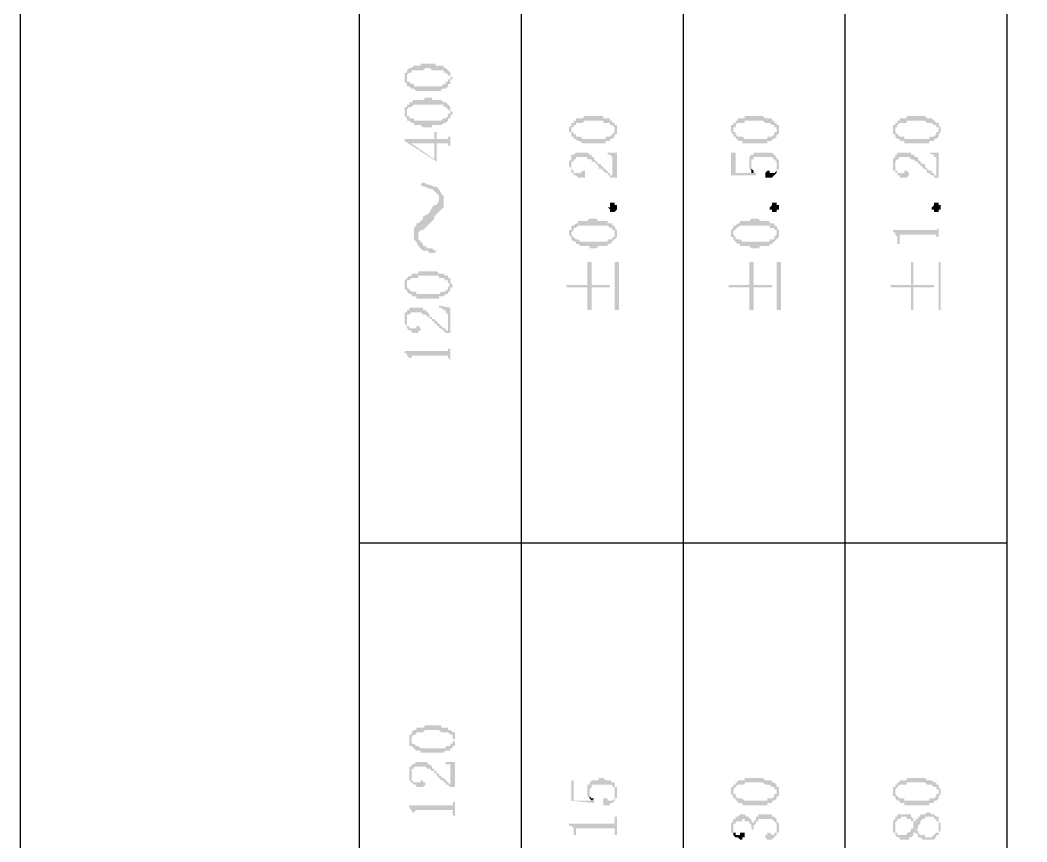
# Model space of a CAD drawing. Header units: millimetres. Extents: x 7018 to 13530, y 4187 to 5692.
# Drawn here: x 9826.37 to 9846.29, y 5038.12 to 5054.37 of the extents above; entities that cross this region are included whole.
import ezdxf

# ---------------------------------------------------------------- set-up
doc = ezdxf.new("R2010")
doc.units = ezdxf.units.MM

msp = doc.modelspace()

# ---------------------------------------------------------------- hatches: boundary and pattern name
at = {"transparency": 33554559}
for points in [[(9833.979, 5053.24), (9833.979, 5053.195), (9833.979, 5053.149), (9833.979, 5053.149), (9834.024, 5053.104), (9834.024, 5053.24), (9834.024, 5053.285), (9834.024, 5053.285), (9834.069, 5053.33), (9834.114, 5053.33), (9834.114, 5053.375), (9834.34, 5053.375), (9834.385, 5053.42), (9834.475, 5053.42), (9834.52, 5053.375), (9834.746, 5053.375), (9834.746, 5053.33), (9834.791, 5053.33), (9834.836, 5053.285), (9834.836, 5053.285), (9834.882, 5053.24), (9834.882, 5053.33), (9834.836, 5053.375), (9834.836, 5053.375), (9834.791, 5053.42), (9834.746, 5053.42), (9834.746, 5053.465), (9834.611, 5053.465), (9834.566, 5053.51), (9834.295, 5053.51), (9834.295, 5053.465), (9834.159, 5053.465), (9834.114, 5053.42), (9834.069, 5053.42), (9834.024, 5053.375), (9834.024, 5053.33), (9833.979, 5053.33), (9833.979, 5053.285)], [(9834.024, 5053.104), (9834.024, 5053.059), (9834.069, 5053.059), (9834.114, 5053.014), (9834.159, 5053.014), (9834.205, 5052.969), (9834.701, 5052.969), (9834.701, 5053.014), (9834.791, 5053.014), (9834.836, 5053.059), (9834.836, 5053.104), (9834.882, 5053.104), (9834.882, 5053.149), (9834.882, 5053.195), (9834.927, 5053.195), (9834.927, 5053.24), (9834.882, 5053.24), (9834.882, 5053.285), (9834.882, 5053.33), (9834.882, 5053.195), (9834.836, 5053.195), (9834.836, 5053.149), (9834.791, 5053.149), (9834.791, 5053.104), (9834.746, 5053.104), (9834.701, 5053.059), (9834.159, 5053.059), (9834.159, 5053.104), (9834.114, 5053.104), (9834.069, 5053.149), (9834.024, 5053.149), (9834.024, 5053.195), (9834.024, 5053.24)], [(9833.979, 5052.563), (9833.979, 5052.518), (9833.979, 5052.472), (9833.979, 5052.472), (9834.024, 5052.427), (9834.024, 5052.563), (9834.024, 5052.608), (9834.024, 5052.608), (9834.069, 5052.653), (9834.114, 5052.653), (9834.159, 5052.698), (9834.746, 5052.698), (9834.746, 5052.653), (9834.791, 5052.653), (9834.836, 5052.608), (9834.836, 5052.608), (9834.882, 5052.563), (9834.882, 5052.653), (9834.836, 5052.698), (9834.836, 5052.698), (9834.791, 5052.743), (9834.746, 5052.743), (9834.701, 5052.788), (9834.52, 5052.788), (9834.52, 5052.833), (9834.385, 5052.833), (9834.34, 5052.788), (9834.159, 5052.788), (9834.114, 5052.743), (9834.069, 5052.743), (9834.069, 5052.698), (9834.024, 5052.698), (9834.024, 5052.653), (9833.979, 5052.653), (9833.979, 5052.608)], [(9834.024, 5052.427), (9834.024, 5052.382), (9834.069, 5052.382), (9834.114, 5052.337), (9834.159, 5052.337), (9834.159, 5052.292), (9834.295, 5052.292), (9834.34, 5052.247), (9834.52, 5052.247), (9834.52, 5052.292), (9834.701, 5052.292), (9834.746, 5052.337), (9834.791, 5052.337), (9834.836, 5052.382), (9834.836, 5052.427), (9834.882, 5052.427), (9834.882, 5052.472), (9834.882, 5052.472), (9834.927, 5052.518), (9834.927, 5052.563), (9834.882, 5052.563), (9834.882, 5052.608), (9834.882, 5052.653), (9834.882, 5052.518), (9834.836, 5052.518), (9834.836, 5052.472), (9834.836, 5052.472), (9834.791, 5052.427), (9834.746, 5052.427), (9834.701, 5052.382), (9834.159, 5052.382), (9834.159, 5052.427), (9834.069, 5052.427), (9834.069, 5052.472), (9834.024, 5052.472), (9834.024, 5052.518), (9834.024, 5052.563)], [(9837.228, 5052.202), (9837.228, 5052.156), (9837.274, 5052.156), (9837.274, 5052.111), (9837.274, 5052.066), (9837.274, 5052.202), (9837.274, 5052.247), (9837.319, 5052.247), (9837.319, 5052.292), (9837.364, 5052.292), (9837.364, 5052.337), (9837.499, 5052.337), (9837.544, 5052.382), (9837.905, 5052.382), (9837.905, 5052.337), (9838.041, 5052.337), (9838.041, 5052.292), (9838.086, 5052.292), (9838.131, 5052.247), (9838.131, 5052.202), (9838.131, 5052.337), (9838.086, 5052.337), (9838.086, 5052.382), (9838.041, 5052.382), (9838.041, 5052.427), (9837.905, 5052.427), (9837.905, 5052.472), (9837.544, 5052.472), (9837.499, 5052.427), (9837.364, 5052.427), (9837.364, 5052.382), (9837.319, 5052.382), (9837.319, 5052.337), (9837.274, 5052.337), (9837.274, 5052.292), (9837.274, 5052.292), (9837.228, 5052.247)], [(9837.274, 5052.066), (9837.319, 5052.066), (9837.319, 5052.021), (9837.364, 5052.021), (9837.409, 5051.976), (9837.454, 5051.976), (9837.499, 5051.931), (9837.951, 5051.931), (9837.951, 5051.976), (9838.041, 5051.976), (9838.041, 5052.021), (9838.086, 5052.021), (9838.131, 5052.066), (9838.131, 5052.111), (9838.176, 5052.111), (9838.176, 5052.156), (9838.176, 5052.202), (9838.176, 5052.247), (9838.176, 5052.292), (9838.131, 5052.292), (9838.131, 5052.337), (9838.131, 5052.156), (9838.131, 5052.156), (9838.086, 5052.111), (9838.086, 5052.111), (9838.041, 5052.066), (9837.951, 5052.066), (9837.951, 5052.021), (9837.499, 5052.021), (9837.454, 5052.066), (9837.364, 5052.066), (9837.364, 5052.111), (9837.319, 5052.111), (9837.319, 5052.156), (9837.274, 5052.156), (9837.274, 5052.202)], [(9840.433, 5052.202), (9840.433, 5052.156), (9840.433, 5052.156), (9840.478, 5052.111), (9840.478, 5052.066), (9840.478, 5052.202), (9840.478, 5052.247), (9840.523, 5052.247), (9840.523, 5052.292), (9840.523, 5052.292), (9840.568, 5052.337), (9840.704, 5052.337), (9840.704, 5052.382), (9841.065, 5052.382), (9841.11, 5052.337), (9841.2, 5052.337), (9841.245, 5052.292), (9841.29, 5052.292), (9841.29, 5052.247), (9841.335, 5052.247), (9841.335, 5052.202), (9841.335, 5052.337), (9841.29, 5052.337), (9841.29, 5052.382), (9841.245, 5052.382), (9841.245, 5052.427), (9841.11, 5052.427), (9841.065, 5052.472), (9840.704, 5052.472), (9840.704, 5052.427), (9840.568, 5052.427), (9840.568, 5052.382), (9840.523, 5052.382), (9840.523, 5052.337), (9840.478, 5052.337), (9840.478, 5052.292), (9840.433, 5052.292)], [(9840.478, 5052.066), (9840.523, 5052.066), (9840.523, 5052.021), (9840.568, 5052.021), (9840.568, 5051.976), (9840.658, 5051.976), (9840.658, 5051.931), (9841.155, 5051.931), (9841.155, 5051.976), (9841.245, 5051.976), (9841.245, 5052.021), (9841.29, 5052.021), (9841.335, 5052.066), (9841.335, 5052.111), (9841.381, 5052.111), (9841.381, 5052.156), (9841.381, 5052.202), (9841.381, 5052.247), (9841.381, 5052.292), (9841.335, 5052.292), (9841.335, 5052.337), (9841.335, 5052.156), (9841.29, 5052.156), (9841.29, 5052.111), (9841.29, 5052.111), (9841.245, 5052.066), (9841.155, 5052.066), (9841.155, 5052.021), (9840.704, 5052.021), (9840.658, 5052.066), (9840.568, 5052.066), (9840.523, 5052.111), (9840.523, 5052.156), (9840.478, 5052.156), (9840.478, 5052.202)], [(9843.637, 5052.202), (9843.637, 5052.156), (9843.637, 5052.111), (9843.682, 5052.111), (9843.682, 5052.066), (9843.682, 5052.202), (9843.682, 5052.247), (9843.727, 5052.247), (9843.727, 5052.292), (9843.727, 5052.292), (9843.773, 5052.337), (9843.908, 5052.337), (9843.908, 5052.382), (9844.269, 5052.382), (9844.314, 5052.337), (9844.404, 5052.337), (9844.45, 5052.292), (9844.495, 5052.292), (9844.495, 5052.247), (9844.54, 5052.247), (9844.54, 5052.202), (9844.54, 5052.337), (9844.495, 5052.337), (9844.45, 5052.382), (9844.45, 5052.382), (9844.404, 5052.427), (9844.314, 5052.427), (9844.269, 5052.472), (9843.908, 5052.472), (9843.908, 5052.427), (9843.773, 5052.427), (9843.773, 5052.382), (9843.727, 5052.382), (9843.727, 5052.337), (9843.682, 5052.337), (9843.682, 5052.292), (9843.637, 5052.292)], [(9843.682, 5052.066), (9843.682, 5052.066), (9843.727, 5052.021), (9843.773, 5052.021), (9843.773, 5051.976), (9843.863, 5051.976), (9843.863, 5051.931), (9844.359, 5051.931), (9844.359, 5051.976), (9844.45, 5051.976), (9844.45, 5052.021), (9844.495, 5052.021), (9844.54, 5052.066), (9844.54, 5052.111), (9844.54, 5052.111), (9844.585, 5052.156), (9844.585, 5052.202), (9844.585, 5052.247), (9844.585, 5052.247), (9844.54, 5052.292), (9844.54, 5052.337), (9844.54, 5052.156), (9844.495, 5052.156), (9844.495, 5052.111), (9844.495, 5052.111), (9844.45, 5052.066), (9844.359, 5052.066), (9844.359, 5052.021), (9843.863, 5052.021), (9843.863, 5052.066), (9843.773, 5052.066), (9843.727, 5052.111), (9843.727, 5052.111), (9843.682, 5052.156), (9843.682, 5052.202)], [(9833.979, 5052.021), (9833.979, 5051.976), (9834.611, 5051.57), (9834.611, 5051.931), (9834.836, 5051.931), (9834.836, 5051.886), (9834.882, 5051.886), (9834.882, 5051.795), (9834.882, 5052.156), (9834.882, 5052.066), (9834.836, 5052.066), (9834.836, 5052.021), (9834.611, 5052.021), (9834.611, 5052.156), (9834.566, 5052.156), (9834.566, 5051.615), (9834.114, 5051.931), (9834.114, 5051.931)], [(9833.979, 5052.021), (9834.114, 5051.931), (9834.566, 5051.931), (9834.566, 5051.615), (9834.566, 5052.021)], [(9837.228, 5051.525), (9837.228, 5051.48), (9837.228, 5051.48), (9837.274, 5051.434), (9837.274, 5051.389), (9837.274, 5051.525), (9837.274, 5051.57), (9837.319, 5051.57), (9837.319, 5051.615), (9837.364, 5051.615), (9837.364, 5051.66), (9837.589, 5051.66), (9837.589, 5051.615), (9837.68, 5051.615), (9837.68, 5051.57), (9837.725, 5051.57), (9837.77, 5051.525), (9837.77, 5051.525), (9837.815, 5051.48), (9837.815, 5051.434), (9837.86, 5051.434), (9837.905, 5051.389), (9837.905, 5051.389), (9837.951, 5051.344), (9837.996, 5051.344), (9837.996, 5051.299), (9838.041, 5051.299), (9838.041, 5051.254), (9838.086, 5051.254), (9838.086, 5051.299), (9838.041, 5051.299), (9838.041, 5051.344), (9837.996, 5051.344), (9837.996, 5051.389), (9837.951, 5051.389), (9837.951, 5051.434), (9837.905, 5051.434), (9837.905, 5051.48), (9837.86, 5051.48), (9837.86, 5051.525), (9837.815, 5051.525), (9837.77, 5051.57), (9837.77, 5051.57), (9837.725, 5051.615), (9837.725, 5051.66), (9837.68, 5051.66), (9837.68, 5051.705), (9837.635, 5051.705), (9837.589, 5051.75), (9837.364, 5051.75), (9837.319, 5051.705), (9837.274, 5051.705), (9837.274, 5051.66), (9837.274, 5051.615), (9837.274, 5051.615), (9837.228, 5051.57)], [(9837.951, 5051.75), (9837.996, 5051.75), (9837.996, 5051.705), (9838.041, 5051.705), (9838.086, 5051.66), (9838.086, 5051.254), (9838.176, 5051.254), (9838.176, 5051.75)], [(9840.433, 5051.75), (9840.433, 5051.299), (9840.929, 5051.299), (9840.929, 5051.344), (9840.523, 5051.344), (9840.523, 5051.75)], [(9840.794, 5051.525), (9840.794, 5051.48), (9840.794, 5051.434), (9840.794, 5051.434), (9840.839, 5051.389), (9840.839, 5051.525), (9840.839, 5051.57), (9840.839, 5051.615), (9840.884, 5051.615), (9840.884, 5051.66), (9841.245, 5051.66), (9841.29, 5051.615), (9841.29, 5051.615), (9841.335, 5051.57), (9841.335, 5051.389), (9841.335, 5051.389), (9841.381, 5051.434), (9841.381, 5051.48), (9841.381, 5051.57), (9841.381, 5051.615), (9841.335, 5051.615), (9841.335, 5051.66), (9841.335, 5051.66), (9841.29, 5051.705), (9841.29, 5051.705), (9841.245, 5051.75), (9840.884, 5051.75), (9840.884, 5051.705), (9840.839, 5051.705), (9840.794, 5051.66), (9840.794, 5051.615), (9840.794, 5051.57)], [(9843.637, 5051.525), (9843.637, 5051.48), (9843.637, 5051.389), (9843.682, 5051.389), (9843.682, 5051.525), (9843.682, 5051.57), (9843.682, 5051.57), (9843.727, 5051.615), (9843.727, 5051.615), (9843.773, 5051.66), (9843.953, 5051.66), (9843.998, 5051.615), (9844.043, 5051.615), (9844.088, 5051.57), (9844.134, 5051.57), (9844.134, 5051.525), (9844.179, 5051.525), (9844.179, 5051.48), (9844.224, 5051.48), (9844.224, 5051.434), (9844.269, 5051.434), (9844.314, 5051.389), (9844.314, 5051.344), (9844.359, 5051.344), (9844.404, 5051.299), (9844.45, 5051.299), (9844.45, 5051.254), (9844.495, 5051.254), (9844.495, 5051.299), (9844.45, 5051.299), (9844.45, 5051.344), (9844.404, 5051.344), (9844.404, 5051.389), (9844.359, 5051.389), (9844.314, 5051.434), (9844.314, 5051.434), (9844.269, 5051.48), (9844.269, 5051.525), (9844.224, 5051.525), (9844.179, 5051.57), (9844.179, 5051.57), (9844.134, 5051.615), (9844.134, 5051.66), (9844.088, 5051.66), (9844.043, 5051.705), (9843.998, 5051.705), (9843.998, 5051.75), (9843.727, 5051.75), (9843.727, 5051.705), (9843.682, 5051.705), (9843.682, 5051.66), (9843.682, 5051.66), (9843.637, 5051.615)], [(9844.314, 5051.75), (9844.359, 5051.75), (9844.404, 5051.705), (9844.45, 5051.705), (9844.45, 5051.66), (9844.495, 5051.66), (9844.495, 5051.254), (9844.54, 5051.254), (9844.54, 5051.75)], [(9840.839, 5051.389), (9840.839, 5051.344), (9840.884, 5051.344), (9840.884, 5051.389), (9840.884, 5051.389), (9840.839, 5051.434), (9840.839, 5051.48), (9840.839, 5051.525)], [(9837.274, 5051.389), (9837.274, 5051.344), (9837.319, 5051.344), (9837.319, 5051.299), (9837.364, 5051.299), (9837.409, 5051.254), (9837.544, 5051.254), (9837.544, 5051.344), (9837.544, 5051.389), (9837.499, 5051.389), (9837.454, 5051.344), (9837.319, 5051.344), (9837.319, 5051.389), (9837.319, 5051.389), (9837.274, 5051.434), (9837.274, 5051.48), (9837.274, 5051.48)], [(9841.11, 5051.299), (9841.11, 5051.254), (9841.245, 5051.254), (9841.29, 5051.299), (9841.29, 5051.299), (9841.335, 5051.344), (9841.335, 5051.48), (9841.335, 5051.434), (9841.335, 5051.389), (9841.335, 5051.389), (9841.29, 5051.344), (9841.2, 5051.344), (9841.2, 5051.389), (9841.155, 5051.389), (9841.11, 5051.344), (9841.11, 5051.344)], [(9843.682, 5051.389), (9843.682, 5051.344), (9843.727, 5051.344), (9843.727, 5051.299), (9843.773, 5051.299), (9843.773, 5051.254), (9843.908, 5051.254), (9843.953, 5051.299), (9843.953, 5051.344), (9843.953, 5051.344), (9843.908, 5051.389), (9843.863, 5051.389), (9843.863, 5051.344), (9843.727, 5051.344), (9843.727, 5051.389), (9843.682, 5051.389), (9843.682, 5051.434), (9843.682, 5051.48), (9843.682, 5051.48)], [(9834.295, 5051.118), (9834.34, 5051.073), (9834.385, 5051.073), (9834.475, 5051.028), (9834.52, 5051.028), (9834.566, 5050.983), (9834.566, 5050.983), (9834.611, 5050.938), (9834.656, 5050.893), (9834.656, 5050.577), (9834.656, 5050.577), (9834.701, 5050.622), (9834.746, 5050.667), (9834.746, 5050.893), (9834.701, 5050.938), (9834.656, 5051.028), (9834.656, 5051.028), (9834.611, 5051.073), (9834.566, 5051.073), (9834.475, 5051.118), (9834.43, 5051.118), (9834.34, 5051.164)], [(9834.159, 5050.126), (9834.159, 5050.035), (9834.205, 5049.99), (9834.25, 5049.9), (9834.25, 5050.08), (9834.25, 5050.171), (9834.295, 5050.216), (9834.34, 5050.216), (9834.385, 5050.261), (9834.43, 5050.306), (9834.475, 5050.351), (9834.52, 5050.396), (9834.566, 5050.441), (9834.566, 5050.487), (9834.611, 5050.532), (9834.656, 5050.577), (9834.656, 5050.848), (9834.656, 5050.803), (9834.611, 5050.712), (9834.566, 5050.712), (9834.52, 5050.667), (9834.475, 5050.577), (9834.475, 5050.577), (9834.43, 5050.532), (9834.34, 5050.487), (9834.34, 5050.441), (9834.295, 5050.396), (9834.25, 5050.351), (9834.205, 5050.351), (9834.205, 5050.306), (9834.159, 5050.261), (9834.159, 5050.171)], [(9838.176, 5050.667), (9838.176, 5050.622), (9838.176, 5050.622), (9838.131, 5050.577), (9838.041, 5050.577), (9838.041, 5050.622), (9838.041, 5050.622), (9837.996, 5050.667), (9838.041, 5050.667), (9838.041, 5050.712), (9838.041, 5050.757), (9838.131, 5050.757), (9838.131, 5050.712), (9838.176, 5050.712), (9838.176, 5050.667)], [(9841.381, 5050.667), (9841.381, 5050.622), (9841.335, 5050.622), (9841.335, 5050.577), (9841.245, 5050.577), (9841.245, 5050.622), (9841.2, 5050.622), (9841.2, 5050.667), (9841.2, 5050.667), (9841.245, 5050.712), (9841.245, 5050.757), (9841.335, 5050.757), (9841.335, 5050.712), (9841.381, 5050.712), (9841.381, 5050.667)], [(9844.585, 5050.667), (9844.585, 5050.622), (9844.54, 5050.622), (9844.54, 5050.577), (9844.45, 5050.577), (9844.45, 5050.622), (9844.404, 5050.622), (9844.404, 5050.667), (9844.404, 5050.667), (9844.45, 5050.712), (9844.45, 5050.757), (9844.54, 5050.757), (9844.54, 5050.712), (9844.585, 5050.712), (9844.585, 5050.667)], [(9837.228, 5050.171), (9837.228, 5050.126), (9837.228, 5050.126), (9837.274, 5050.08), (9837.274, 5050.035), (9837.274, 5050.171), (9837.274, 5050.171), (9837.319, 5050.216), (9837.319, 5050.261), (9837.364, 5050.261), (9837.409, 5050.306), (9837.996, 5050.306), (9838.041, 5050.261), (9838.086, 5050.261), (9838.086, 5050.216), (9838.131, 5050.216), (9838.131, 5050.171), (9838.131, 5050.306), (9838.086, 5050.306), (9838.086, 5050.351), (9837.996, 5050.351), (9837.996, 5050.396), (9837.815, 5050.396), (9837.77, 5050.441), (9837.635, 5050.441), (9837.589, 5050.396), (9837.409, 5050.396), (9837.409, 5050.351), (9837.364, 5050.351), (9837.319, 5050.306), (9837.274, 5050.306), (9837.274, 5050.261), (9837.274, 5050.216), (9837.228, 5050.216)], [(9840.433, 5050.171), (9840.433, 5050.126), (9840.433, 5050.08), (9840.478, 5050.08), (9840.478, 5050.035), (9840.478, 5050.171), (9840.478, 5050.216), (9840.523, 5050.216), (9840.523, 5050.261), (9840.568, 5050.261), (9840.613, 5050.306), (9841.2, 5050.306), (9841.2, 5050.261), (9841.29, 5050.261), (9841.29, 5050.216), (9841.335, 5050.216), (9841.335, 5050.171), (9841.335, 5050.306), (9841.29, 5050.306), (9841.29, 5050.351), (9841.2, 5050.351), (9841.2, 5050.396), (9841.02, 5050.396), (9840.974, 5050.441), (9840.839, 5050.441), (9840.794, 5050.396), (9840.613, 5050.396), (9840.613, 5050.351), (9840.568, 5050.351), (9840.523, 5050.306), (9840.478, 5050.306), (9840.478, 5050.261), (9840.478, 5050.261), (9840.433, 5050.216)], [(9843.637, 5050.216), (9843.637, 5050.171), (9843.682, 5050.171), (9843.682, 5050.126), (9843.682, 5050.126), (9843.727, 5050.08), (9843.727, 5049.945), (9843.773, 5049.945), (9843.773, 5050.08), (9843.773, 5050.126), (9844.495, 5050.126), (9844.495, 5050.08), (9844.54, 5050.08), (9844.54, 5049.945), (9844.54, 5050.351), (9844.54, 5050.261), (9844.54, 5050.261), (9844.495, 5050.216), (9844.45, 5050.216)], [(9837.274, 5050.035), (9837.319, 5049.99), (9837.364, 5049.99), (9837.364, 5049.945), (9837.409, 5049.945), (9837.454, 5049.9), (9837.635, 5049.9), (9837.635, 5049.855), (9837.77, 5049.855), (9837.815, 5049.9), (9837.996, 5049.9), (9837.996, 5049.945), (9838.041, 5049.945), (9838.086, 5049.99), (9838.086, 5049.99), (9838.131, 5050.035), (9838.131, 5050.035), (9838.176, 5050.08), (9838.176, 5050.171), (9838.176, 5050.216), (9838.176, 5050.216), (9838.131, 5050.261), (9838.131, 5050.126), (9838.131, 5050.08), (9838.086, 5050.08), (9838.086, 5050.035), (9837.996, 5050.035), (9837.996, 5049.99), (9837.454, 5049.99), (9837.409, 5050.035), (9837.364, 5050.035), (9837.319, 5050.08), (9837.319, 5050.08), (9837.274, 5050.126), (9837.274, 5050.171)], [(9840.478, 5050.035), (9840.523, 5049.99), (9840.523, 5049.99), (9840.568, 5049.945), (9840.613, 5049.945), (9840.613, 5049.9), (9840.794, 5049.9), (9840.839, 5049.855), (9840.974, 5049.855), (9841.02, 5049.9), (9841.2, 5049.9), (9841.2, 5049.945), (9841.245, 5049.945), (9841.29, 5049.99), (9841.29, 5049.99), (9841.335, 5050.035), (9841.335, 5050.035), (9841.381, 5050.08), (9841.381, 5050.171), (9841.381, 5050.216), (9841.381, 5050.216), (9841.335, 5050.261), (9841.335, 5050.126), (9841.335, 5050.126), (9841.29, 5050.08), (9841.29, 5050.035), (9841.2, 5050.035), (9841.2, 5049.99), (9840.658, 5049.99), (9840.613, 5050.035), (9840.523, 5050.035), (9840.523, 5050.08), (9840.523, 5050.08), (9840.478, 5050.126), (9840.478, 5050.171)], [(9834.25, 5049.9), (9834.25, 5049.9), (9834.295, 5049.855), (9834.34, 5049.81), (9834.43, 5049.81), (9834.475, 5049.764), (9834.566, 5049.764), (9834.611, 5049.81), (9834.566, 5049.81), (9834.52, 5049.855), (9834.43, 5049.855), (9834.385, 5049.9), (9834.34, 5049.9), (9834.34, 5049.945), (9834.295, 5049.99), (9834.25, 5050.035), (9834.25, 5050.08)], [(9837.183, 5049.133), (9837.183, 5049.088), (9837.589, 5049.088), (9837.589, 5048.636), (9837.68, 5048.636), (9837.68, 5049.088), (9838.041, 5049.088), (9838.041, 5049.133), (9837.68, 5049.133), (9837.68, 5049.584), (9837.589, 5049.584), (9837.589, 5049.133)], [(9838.221, 5048.636), (9838.221, 5049.584), (9838.131, 5049.584), (9838.131, 5048.636)], [(9840.388, 5049.133), (9840.388, 5049.088), (9840.794, 5049.088), (9840.794, 5048.636), (9840.884, 5048.636), (9840.884, 5049.088), (9841.245, 5049.088), (9841.245, 5049.133), (9840.884, 5049.133), (9840.884, 5049.584), (9840.794, 5049.584), (9840.794, 5049.133)], [(9841.426, 5048.636), (9841.426, 5049.584), (9841.335, 5049.584), (9841.335, 5048.636)], [(9843.592, 5049.133), (9843.592, 5049.088), (9843.998, 5049.088), (9843.998, 5048.636), (9844.043, 5048.636), (9844.043, 5049.088), (9844.45, 5049.088), (9844.45, 5049.133), (9844.043, 5049.133), (9844.043, 5049.584), (9843.998, 5049.584), (9843.998, 5049.133)], [(9844.585, 5048.636), (9844.585, 5049.584), (9844.54, 5049.584), (9844.54, 5048.636)], [(9833.979, 5049.133), (9833.979, 5049.088), (9833.979, 5049.042), (9834.024, 5049.042), (9834.024, 5048.997), (9834.024, 5049.133), (9834.024, 5049.178), (9834.024, 5049.223), (9834.069, 5049.223), (9834.114, 5049.268), (9834.25, 5049.268), (9834.25, 5049.313), (9834.656, 5049.313), (9834.656, 5049.268), (9834.746, 5049.268), (9834.791, 5049.223), (9834.836, 5049.223), (9834.836, 5049.178), (9834.836, 5049.178), (9834.882, 5049.133), (9834.882, 5049.268), (9834.836, 5049.268), (9834.836, 5049.313), (9834.791, 5049.313), (9834.746, 5049.358), (9834.656, 5049.358), (9834.611, 5049.403), (9834.25, 5049.403), (9834.25, 5049.358), (9834.114, 5049.358), (9834.114, 5049.313), (9834.069, 5049.313), (9834.024, 5049.268), (9834.024, 5049.268), (9833.979, 5049.223), (9833.979, 5049.178), (9833.979, 5049.178)], [(9834.024, 5048.997), (9834.024, 5048.997), (9834.069, 5048.952), (9834.114, 5048.952), (9834.114, 5048.907), (9834.205, 5048.907), (9834.205, 5048.862), (9834.656, 5048.862), (9834.656, 5048.907), (9834.746, 5048.907), (9834.791, 5048.952), (9834.836, 5048.952), (9834.836, 5048.997), (9834.882, 5048.997), (9834.882, 5049.042), (9834.882, 5049.088), (9834.927, 5049.088), (9834.927, 5049.133), (9834.927, 5049.133), (9834.882, 5049.178), (9834.882, 5049.223), (9834.882, 5049.268), (9834.882, 5049.133), (9834.882, 5049.133), (9834.836, 5049.088), (9834.836, 5049.042), (9834.791, 5049.042), (9834.791, 5048.997), (9834.701, 5048.997), (9834.656, 5048.952), (9834.205, 5048.952), (9834.205, 5048.997), (9834.114, 5048.997), (9834.069, 5049.042), (9834.069, 5049.042), (9834.024, 5049.088), (9834.024, 5049.133)], [(9834.656, 5048.726), (9834.656, 5048.681), (9834.701, 5048.681), (9834.746, 5048.636), (9834.791, 5048.636), (9834.791, 5048.591), (9834.791, 5048.591), (9834.836, 5048.546), (9834.836, 5048.185), (9834.882, 5048.185), (9834.882, 5048.681)], [(9833.979, 5048.456), (9833.979, 5048.411), (9833.979, 5048.365), (9833.979, 5048.365), (9834.024, 5048.32), (9834.024, 5048.456), (9834.024, 5048.501), (9834.024, 5048.546), (9834.069, 5048.546), (9834.114, 5048.591), (9834.295, 5048.591), (9834.34, 5048.546), (9834.385, 5048.546), (9834.43, 5048.501), (9834.475, 5048.501), (9834.475, 5048.456), (9834.52, 5048.456), (9834.52, 5048.411), (9834.566, 5048.411), (9834.566, 5048.365), (9834.611, 5048.365), (9834.611, 5048.32), (9834.656, 5048.32), (9834.656, 5048.275), (9834.701, 5048.275), (9834.746, 5048.23), (9834.746, 5048.23), (9834.791, 5048.185), (9834.836, 5048.185), (9834.836, 5048.23), (9834.791, 5048.23), (9834.791, 5048.275), (9834.746, 5048.275), (9834.701, 5048.32), (9834.701, 5048.32), (9834.656, 5048.365), (9834.656, 5048.365), (9834.611, 5048.411), (9834.611, 5048.411), (9834.566, 5048.456), (9834.52, 5048.456), (9834.52, 5048.501), (9834.475, 5048.501), (9834.475, 5048.546), (9834.43, 5048.591), (9834.43, 5048.591), (9834.385, 5048.636), (9834.34, 5048.636), (9834.34, 5048.681), (9834.069, 5048.681), (9834.069, 5048.636), (9834.024, 5048.636), (9834.024, 5048.591), (9833.979, 5048.591), (9833.979, 5048.546)], [(9834.024, 5048.32), (9834.024, 5048.275), (9834.024, 5048.275), (9834.069, 5048.23), (9834.114, 5048.23), (9834.114, 5048.185), (9834.25, 5048.185), (9834.25, 5048.23), (9834.295, 5048.23), (9834.295, 5048.275), (9834.295, 5048.275), (9834.25, 5048.32), (9834.205, 5048.32), (9834.205, 5048.275), (9834.069, 5048.275), (9834.069, 5048.32), (9834.024, 5048.32), (9834.024, 5048.365), (9834.024, 5048.411), (9834.024, 5048.411)], [(9833.979, 5047.824), (9833.979, 5047.779), (9834.024, 5047.779), (9834.024, 5047.734), (9834.024, 5047.734), (9834.069, 5047.688), (9834.069, 5047.643), (9834.069, 5047.598), (9834.069, 5047.688), (9834.114, 5047.688), (9834.114, 5047.734), (9834.836, 5047.734), (9834.836, 5047.688), (9834.836, 5047.688), (9834.882, 5047.643), (9834.882, 5047.598), (9834.882, 5047.959), (9834.882, 5047.869), (9834.836, 5047.869), (9834.836, 5047.824), (9834.791, 5047.824)], [(9834.069, 5040.151), (9834.069, 5040.061), (9834.069, 5040.016), (9834.114, 5040.016), (9834.114, 5040.151), (9834.114, 5040.196), (9834.114, 5040.196), (9834.159, 5040.242), (9834.205, 5040.242), (9834.205, 5040.287), (9834.34, 5040.287), (9834.385, 5040.332), (9834.656, 5040.332), (9834.701, 5040.287), (9834.836, 5040.287), (9834.882, 5040.242), (9834.927, 5040.242), (9834.927, 5040.196), (9834.927, 5040.151), (9834.972, 5040.151), (9834.972, 5040.287), (9834.927, 5040.287), (9834.882, 5040.332), (9834.836, 5040.332), (9834.836, 5040.377), (9834.701, 5040.377), (9834.701, 5040.422), (9834.385, 5040.422), (9834.34, 5040.377), (9834.205, 5040.377), (9834.205, 5040.332), (9834.159, 5040.332), (9834.114, 5040.287), (9834.114, 5040.242), (9834.069, 5040.242), (9834.069, 5040.196)], [(9834.114, 5040.016), (9834.114, 5040.016), (9834.159, 5039.971), (9834.159, 5039.971), (9834.205, 5039.926), (9834.295, 5039.926), (9834.295, 5039.881), (9834.746, 5039.881), (9834.791, 5039.926), (9834.882, 5039.926), (9834.882, 5039.971), (9834.927, 5039.971), (9834.927, 5040.016), (9834.972, 5040.016), (9834.972, 5040.061), (9834.972, 5040.106), (9834.972, 5040.151), (9834.972, 5040.196), (9834.972, 5040.242), (9834.972, 5040.287), (9834.972, 5040.106), (9834.927, 5040.106), (9834.927, 5040.061), (9834.882, 5040.061), (9834.882, 5040.016), (9834.791, 5040.016), (9834.791, 5039.971), (9834.295, 5039.971), (9834.25, 5040.016), (9834.205, 5040.016), (9834.159, 5040.061), (9834.114, 5040.061), (9834.114, 5040.106), (9834.114, 5040.151)], [(9834.069, 5039.474), (9834.069, 5039.429), (9834.069, 5039.339), (9834.069, 5039.339), (9834.114, 5039.429), (9834.114, 5039.519), (9834.114, 5039.565), (9834.159, 5039.565), (9834.159, 5039.61), (9834.385, 5039.61), (9834.43, 5039.565), (9834.475, 5039.565), (9834.52, 5039.519), (9834.566, 5039.519), (9834.566, 5039.474), (9834.611, 5039.474), (9834.611, 5039.429), (9834.611, 5039.429), (9834.656, 5039.384), (9834.656, 5039.384), (9834.701, 5039.339), (9834.746, 5039.339), (9834.746, 5039.294), (9834.791, 5039.294), (9834.791, 5039.249), (9834.836, 5039.249), (9834.882, 5039.204), (9834.927, 5039.204), (9834.882, 5039.249), (9834.882, 5039.249), (9834.836, 5039.294), (9834.836, 5039.294), (9834.791, 5039.339), (9834.791, 5039.339), (9834.746, 5039.384), (9834.701, 5039.384), (9834.701, 5039.429), (9834.656, 5039.429), (9834.656, 5039.474), (9834.611, 5039.474), (9834.611, 5039.519), (9834.566, 5039.519), (9834.566, 5039.565), (9834.52, 5039.565), (9834.52, 5039.61), (9834.52, 5039.61), (9834.475, 5039.655), (9834.43, 5039.655), (9834.43, 5039.7), (9834.205, 5039.7), (9834.159, 5039.655), (9834.114, 5039.655), (9834.114, 5039.61), (9834.069, 5039.61), (9834.069, 5039.565)], [(9834.746, 5039.7), (9834.791, 5039.7), (9834.791, 5039.655), (9834.882, 5039.655), (9834.882, 5039.61), (9834.882, 5039.249), (9834.927, 5039.204), (9834.972, 5039.204), (9834.972, 5039.7)], [(9834.069, 5039.339), (9834.114, 5039.294), (9834.114, 5039.294), (9834.159, 5039.249), (9834.205, 5039.249), (9834.205, 5039.204), (9834.34, 5039.204), (9834.385, 5039.249), (9834.385, 5039.294), (9834.34, 5039.294), (9834.34, 5039.339), (9834.295, 5039.339), (9834.295, 5039.294), (9834.159, 5039.294), (9834.114, 5039.339), (9834.114, 5039.429), (9834.114, 5039.429)], [(9837.274, 5039.339), (9837.274, 5038.933), (9837.725, 5038.888), (9837.725, 5038.933), (9837.725, 5038.978), (9837.68, 5038.933), (9837.319, 5038.933), (9837.319, 5039.339)], [(9837.589, 5039.158), (9837.589, 5039.068), (9837.589, 5039.023), (9837.589, 5039.023), (9837.635, 5038.978), (9837.635, 5039.113), (9837.635, 5039.158), (9837.635, 5039.158), (9837.68, 5039.204), (9837.68, 5039.249), (9838.086, 5039.249), (9838.086, 5039.204), (9838.131, 5039.204), (9838.131, 5039.158), (9838.131, 5039.113), (9838.131, 5038.978), (9838.176, 5038.978), (9838.176, 5039.023), (9838.176, 5039.113), (9838.176, 5039.158), (9838.176, 5039.204), (9838.131, 5039.204), (9838.131, 5039.249), (9838.131, 5039.294), (9838.086, 5039.294), (9838.041, 5039.339), (9837.951, 5039.339), (9837.905, 5039.384), (9837.815, 5039.384), (9837.815, 5039.339), (9837.68, 5039.339), (9837.635, 5039.294), (9837.635, 5039.249), (9837.589, 5039.249), (9837.589, 5039.204)], [(9840.433, 5039.113), (9840.433, 5039.068), (9840.433, 5039.068), (9840.478, 5039.023), (9840.478, 5038.978), (9840.478, 5039.113), (9840.478, 5039.158), (9840.478, 5039.158), (9840.523, 5039.204), (9840.523, 5039.204), (9840.568, 5039.249), (9840.704, 5039.249), (9840.704, 5039.294), (9841.065, 5039.294), (9841.11, 5039.249), (9841.2, 5039.249), (9841.245, 5039.204), (9841.29, 5039.204), (9841.29, 5039.158), (9841.335, 5039.158), (9841.335, 5039.113), (9841.335, 5039.249), (9841.335, 5039.249), (9841.29, 5039.294), (9841.245, 5039.294), (9841.245, 5039.339), (9841.11, 5039.339), (9841.065, 5039.384), (9840.704, 5039.384), (9840.704, 5039.339), (9840.568, 5039.339), (9840.568, 5039.294), (9840.523, 5039.294), (9840.523, 5039.249), (9840.478, 5039.249), (9840.478, 5039.204), (9840.433, 5039.204)], [(9843.637, 5039.113), (9843.637, 5039.068), (9843.637, 5039.023), (9843.682, 5039.023), (9843.682, 5038.978), (9843.682, 5039.113), (9843.682, 5039.158), (9843.682, 5039.158), (9843.727, 5039.204), (9843.727, 5039.204), (9843.773, 5039.249), (9843.908, 5039.249), (9843.908, 5039.294), (9844.269, 5039.294), (9844.314, 5039.249), (9844.404, 5039.249), (9844.45, 5039.204), (9844.495, 5039.204), (9844.495, 5039.158), (9844.54, 5039.158), (9844.54, 5039.113), (9844.54, 5039.249), (9844.495, 5039.249), (9844.495, 5039.294), (9844.45, 5039.294), (9844.404, 5039.339), (9844.314, 5039.339), (9844.269, 5039.384), (9843.908, 5039.384), (9843.908, 5039.339), (9843.773, 5039.339), (9843.773, 5039.294), (9843.727, 5039.294), (9843.727, 5039.249), (9843.682, 5039.249), (9843.682, 5039.204), (9843.637, 5039.204)], [(9840.478, 5038.978), (9840.523, 5038.978), (9840.523, 5038.933), (9840.568, 5038.933), (9840.568, 5038.888), (9840.658, 5038.888), (9840.658, 5038.843), (9841.155, 5038.843), (9841.155, 5038.888), (9841.245, 5038.888), (9841.245, 5038.933), (9841.29, 5038.933), (9841.335, 5038.978), (9841.335, 5039.023), (9841.381, 5039.023), (9841.381, 5039.068), (9841.381, 5039.113), (9841.381, 5039.158), (9841.381, 5039.204), (9841.335, 5039.204), (9841.335, 5039.249), (9841.335, 5039.113), (9841.335, 5039.068), (9841.29, 5039.068), (9841.29, 5039.023), (9841.29, 5039.023), (9841.245, 5038.978), (9841.155, 5038.978), (9841.155, 5038.933), (9840.704, 5038.933), (9840.658, 5038.978), (9840.568, 5038.978), (9840.523, 5039.023), (9840.523, 5039.068), (9840.478, 5039.068), (9840.478, 5039.113)], [(9843.682, 5038.978), (9843.682, 5038.978), (9843.727, 5038.933), (9843.773, 5038.933), (9843.773, 5038.888), (9843.863, 5038.888), (9843.863, 5038.843), (9844.359, 5038.843), (9844.359, 5038.888), (9844.45, 5038.888), (9844.45, 5038.933), (9844.495, 5038.933), (9844.54, 5038.978), (9844.54, 5039.023), (9844.54, 5039.023), (9844.585, 5039.068), (9844.585, 5039.113), (9844.585, 5039.158), (9844.585, 5039.158), (9844.54, 5039.204), (9844.54, 5039.249), (9844.54, 5039.113), (9844.54, 5039.068), (9844.495, 5039.068), (9844.495, 5039.023), (9844.495, 5039.023), (9844.45, 5038.978), (9844.359, 5038.978), (9844.359, 5038.933), (9843.863, 5038.933), (9843.863, 5038.978), (9843.773, 5038.978), (9843.727, 5039.023), (9843.727, 5039.023), (9843.682, 5039.068), (9843.682, 5039.113)], [(9834.069, 5038.843), (9834.069, 5038.797), (9834.069, 5038.797), (9834.114, 5038.752), (9834.114, 5038.707), (9834.159, 5038.707), (9834.159, 5038.572), (9834.159, 5038.707), (9834.159, 5038.707), (9834.205, 5038.752), (9834.927, 5038.752), (9834.927, 5038.707), (9834.927, 5038.662), (9834.972, 5038.617), (9834.972, 5038.572), (9834.972, 5038.978), (9834.972, 5038.933), (9834.927, 5038.888), (9834.927, 5038.843), (9834.882, 5038.843)], [(9837.635, 5038.978), (9837.635, 5038.978), (9837.68, 5038.933), (9837.68, 5038.933), (9837.725, 5038.978), (9837.68, 5038.978), (9837.635, 5039.023), (9837.635, 5039.068), (9837.635, 5039.113)], [(9837.905, 5038.933), (9837.905, 5038.843), (9838.041, 5038.843), (9838.041, 5038.888), (9838.086, 5038.888), (9838.131, 5038.933), (9838.131, 5039.113), (9838.131, 5039.023), (9838.131, 5038.978), (9838.131, 5038.978), (9838.086, 5038.933), (9837.996, 5038.933), (9837.996, 5038.978), (9837.905, 5038.978)], [(9837.228, 5038.481), (9837.228, 5038.436), (9837.274, 5038.436), (9837.319, 5038.391), (9837.319, 5038.301), (9837.319, 5038.256), (9837.364, 5038.256), (9837.364, 5038.346), (9837.364, 5038.391), (9838.131, 5038.391), (9838.131, 5038.346), (9838.131, 5038.301), (9838.131, 5038.256), (9838.176, 5038.256), (9838.176, 5038.617), (9838.131, 5038.617), (9838.131, 5038.527), (9838.131, 5038.481), (9838.041, 5038.481)], [(9840.433, 5038.391), (9840.433, 5038.301), (9840.478, 5038.301), (9840.478, 5038.391), (9840.478, 5038.436), (9840.478, 5038.481), (9840.523, 5038.481), (9840.523, 5038.527), (9840.658, 5038.527), (9840.658, 5038.572), (9840.704, 5038.572), (9840.704, 5038.527), (9840.794, 5038.527), (9840.794, 5038.481), (9840.839, 5038.481), (9840.839, 5038.436), (9840.839, 5038.391), (9840.839, 5038.391), (9840.884, 5038.346), (9840.884, 5038.391), (9840.884, 5038.436), (9840.929, 5038.481), (9840.929, 5038.527), (9840.974, 5038.527), (9840.974, 5038.572), (9841.245, 5038.572), (9841.29, 5038.527), (9841.29, 5038.527), (9841.335, 5038.481), (9841.335, 5038.436), (9841.335, 5038.391), (9841.335, 5038.572), (9841.335, 5038.572), (9841.29, 5038.617), (9841.245, 5038.617), (9841.245, 5038.662), (9840.974, 5038.662), (9840.974, 5038.617), (9840.929, 5038.617), (9840.929, 5038.572), (9840.929, 5038.572), (9840.884, 5038.527), (9840.884, 5038.481), (9840.884, 5038.481), (9840.839, 5038.527), (9840.839, 5038.572), (9840.794, 5038.572), (9840.794, 5038.617), (9840.749, 5038.617), (9840.704, 5038.662), (9840.613, 5038.662), (9840.568, 5038.617), (9840.523, 5038.617), (9840.523, 5038.572), (9840.478, 5038.572), (9840.478, 5038.527), (9840.478, 5038.527), (9840.433, 5038.481), (9840.433, 5038.436)], [(9843.637, 5038.436), (9843.637, 5038.391), (9843.637, 5038.301), (9843.682, 5038.301), (9843.682, 5038.256), (9843.682, 5038.256), (9843.727, 5038.211), (9843.773, 5038.211), (9843.773, 5038.166), (9843.953, 5038.166), (9843.953, 5038.211), (9843.998, 5038.211), (9844.043, 5038.256), (9844.043, 5038.301), (9844.088, 5038.301), (9844.088, 5038.346), (9844.088, 5038.346), (9844.134, 5038.391), (9844.134, 5038.436), (9844.134, 5038.436), (9844.179, 5038.481), (9844.179, 5038.527), (9844.179, 5038.527), (9844.224, 5038.572), (9844.269, 5038.572), (9844.269, 5038.617), (9844.45, 5038.617), (9844.45, 5038.572), (9844.495, 5038.572), (9844.495, 5038.527), (9844.54, 5038.527), (9844.54, 5038.436), (9844.54, 5038.301), (9844.54, 5038.301), (9844.585, 5038.346), (9844.585, 5038.436), (9844.585, 5038.481), (9844.585, 5038.481), (9844.54, 5038.527), (9844.54, 5038.572), (9844.54, 5038.617), (9844.495, 5038.617), (9844.45, 5038.662), (9844.404, 5038.662), (9844.359, 5038.707), (9844.314, 5038.707), (9844.269, 5038.662), (9844.179, 5038.662), (9844.179, 5038.617), (9844.134, 5038.617), (9844.134, 5038.572), (9844.088, 5038.572), (9844.088, 5038.527), (9844.043, 5038.527), (9844.043, 5038.481), (9844.043, 5038.391), (9843.998, 5038.391), (9843.998, 5038.346), (9843.998, 5038.346), (9843.953, 5038.301), (9843.908, 5038.301), (9843.908, 5038.256), (9843.727, 5038.256), (9843.727, 5038.301), (9843.682, 5038.301), (9843.682, 5038.346), (9843.682, 5038.572), (9843.637, 5038.527)], [(9843.682, 5038.572), (9843.682, 5038.436), (9843.682, 5038.481), (9843.682, 5038.527), (9843.727, 5038.527), (9843.727, 5038.572), (9843.773, 5038.572), (9843.818, 5038.617), (9843.908, 5038.617), (9843.908, 5038.572), (9843.998, 5038.572), (9843.998, 5038.527), (9844.043, 5038.527), (9844.043, 5038.481), (9844.043, 5038.572), (9844.043, 5038.572), (9843.998, 5038.617), (9843.998, 5038.662), (9843.727, 5038.662), (9843.727, 5038.617), (9843.682, 5038.617)], [(9840.478, 5038.301), (9840.478, 5038.256), (9840.478, 5038.256), (9840.523, 5038.211), (9840.568, 5038.211), (9840.613, 5038.166), (9840.658, 5038.166), (9840.658, 5038.211), (9840.704, 5038.211), (9840.704, 5038.256), (9840.704, 5038.301), (9840.613, 5038.301), (9840.613, 5038.256), (9840.523, 5038.256), (9840.523, 5038.301), (9840.478, 5038.301), (9840.478, 5038.346), (9840.478, 5038.391)], [(9841.11, 5038.211), (9841.11, 5038.211), (9841.155, 5038.166), (9841.245, 5038.166), (9841.29, 5038.211), (9841.29, 5038.211), (9841.335, 5038.256), (9841.335, 5038.301), (9841.381, 5038.301), (9841.381, 5038.391), (9841.381, 5038.436), (9841.381, 5038.481), (9841.381, 5038.481), (9841.335, 5038.527), (9841.335, 5038.391), (9841.335, 5038.346), (9841.335, 5038.301), (9841.29, 5038.301), (9841.29, 5038.256), (9841.245, 5038.256), (9841.2, 5038.301), (9841.155, 5038.301), (9841.155, 5038.256), (9841.11, 5038.256)], [(9844.088, 5038.301), (9844.134, 5038.256), (9844.134, 5038.211), (9844.179, 5038.211), (9844.224, 5038.166), (9844.45, 5038.166), (9844.495, 5038.211), (9844.495, 5038.256), (9844.54, 5038.256), (9844.54, 5038.436), (9844.54, 5038.346), (9844.54, 5038.301), (9844.495, 5038.301), (9844.45, 5038.256), (9844.45, 5038.256), (9844.404, 5038.211), (9844.269, 5038.211), (9844.269, 5038.256), (9844.179, 5038.256), (9844.134, 5038.301), (9844.134, 5038.346), (9844.088, 5038.346)]]:
    msp.add_hatch(color=256, dxfattribs=at).paths.add_polyline_path(points)

# ---------------------------------------------------------------- linework, layer by layer
msp.add_line((9833.076, 5242.873), (9833.076, 4956.132))
msp.add_lwpolyline([(10246.37, 4951.873), (10246.37, 5248.873), (9826.37, 5248.873), (9826.37, 4951.873)], close=True)
for points in [[(9845.894, 5242.873), (9845.894, 4956.132)], [(9836.281, 5070.48), (9836.281, 4977.463)], [(9839.485, 5070.48), (9839.485, 4977.463)], [(9842.689, 5070.48), (9842.689, 4977.463)], [(9833.076, 5044.033), (9845.894, 5044.033)]]:
    msp.add_lwpolyline(points)

doc.saveas('drawing.dxf')
